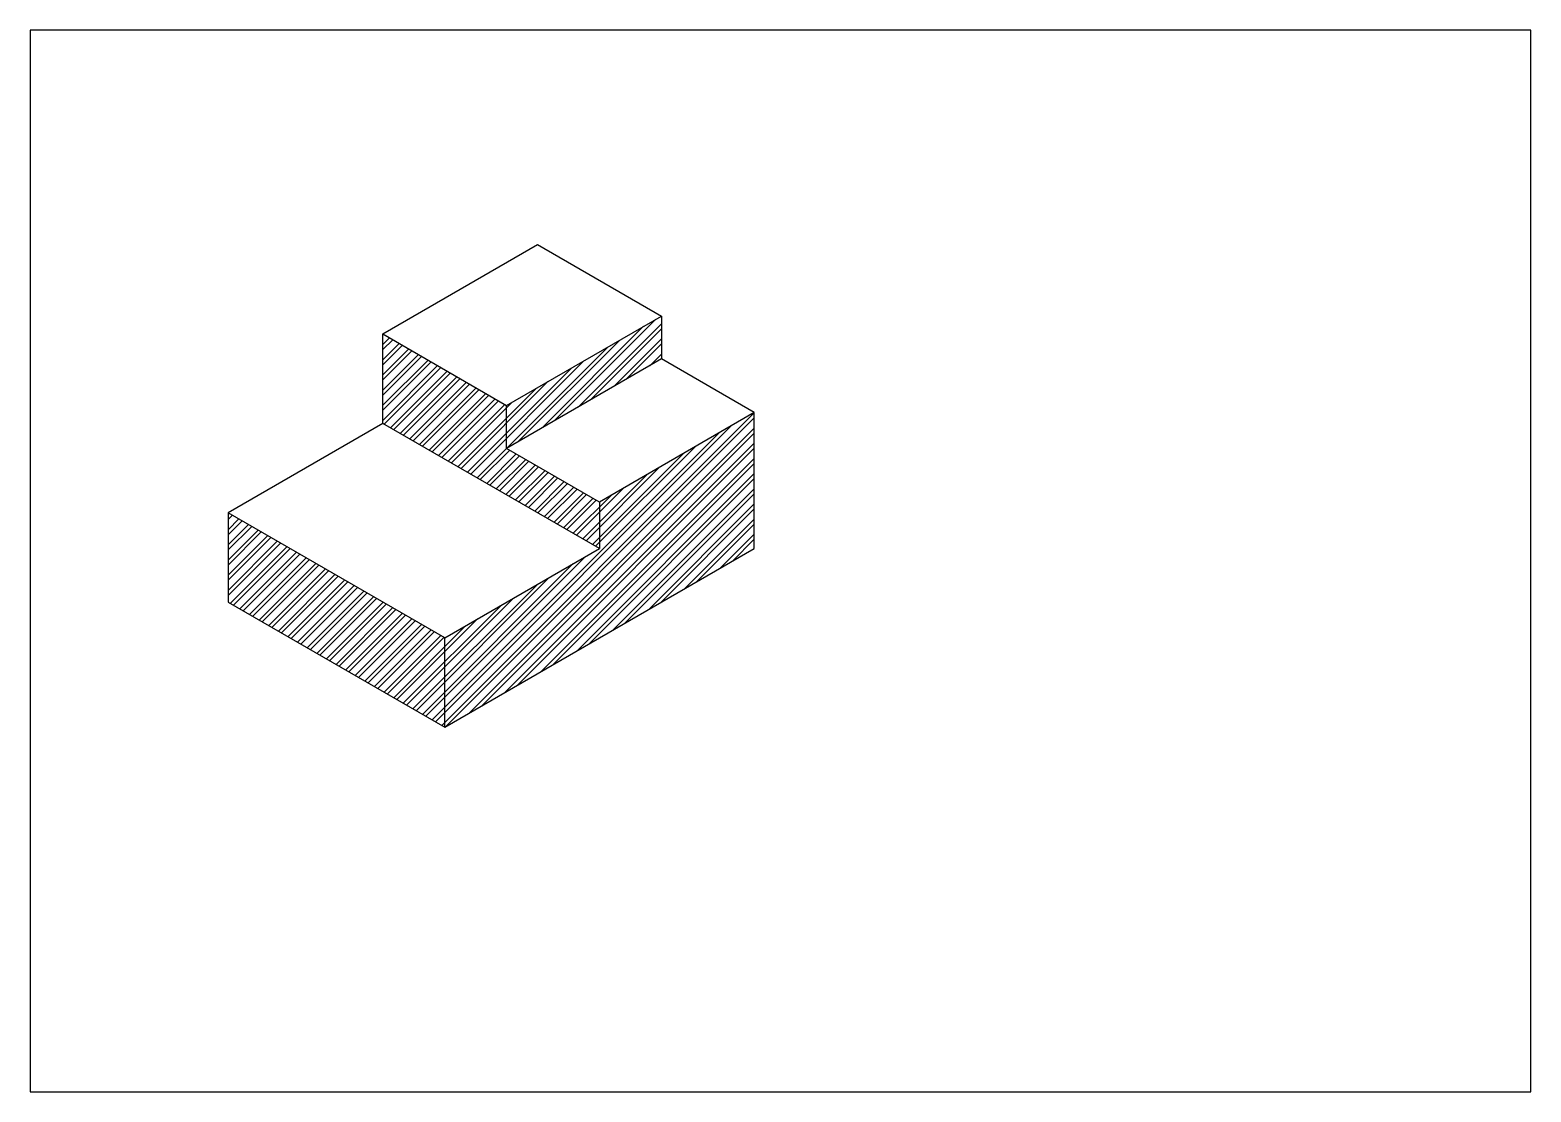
# Model space of a CAD drawing. Header units: inches. Extents: x 0 to 420, y 0 to 297.
import ezdxf

# ---------------------------------------------------------------- set-up
doc = ezdxf.new("R2010")
doc.units = ezdxf.units.IN
doc.header["$MEASUREMENT"] = 0

msp = doc.modelspace()

# ---------------------------------------------------------------- hatches: boundary and pattern name
at = {"transparency": 33554648}
h = msp.add_hatch(dxfattribs=at)
h.set_pattern_fill('ANSI32', color=256, scale=8)
h.paths.add_polyline_path([(202.65, 190), (159.35, 165), (159.35, 152), (116.05, 127), (116.05, 102), (202.65, 152)])
h.paths.add_polyline_path([(159.35, 165), (133.37, 180), (133.37, 192), (98.73, 212), (98.73, 187), (159.35, 152)])
h.paths.add_polyline_path([(176.67, 205), (176.67, 217), (133.37, 192), (133.37, 180)])
h.paths.add_polyline_path([(55.43, 162), (55.43, 137), (116.05, 102), (116.05, 127)])

# ---------------------------------------------------------------- linework, layer by layer
for p, q in [((98.73, 212), (142.03, 237)), ((142.03, 237), (176.67, 217)), ((133.37, 192), (176.67, 217)), ((176.67, 217), (176.67, 205)), ((98.73, 187), (98.73, 212)), ((98.73, 212), (133.37, 192)), ((176.67, 205), (133.37, 180)), ((202.65, 190), (176.67, 205)), ((133.37, 180), (133.37, 192)), ((202.65, 190), (159.35, 165)), ((202.65, 152), (202.65, 190)), ((98.73, 187), (55.43, 162)), ((159.35, 152), (98.73, 187)), ((159.35, 165), (133.37, 180)), ((159.35, 165), (159.35, 152)), ((116.05, 127), (55.43, 162)), ((55.43, 162), (55.43, 137)), ((116.05, 127), (159.35, 152)), ((116.05, 102), (202.65, 152)), ((55.43, 137), (116.05, 102)), ((116.05, 102), (116.05, 127))]:
    msp.add_line(p, q)
msp.add_lwpolyline([(0, 0), (420, 0), (420, 297), (0, 297)], close=True)

doc.saveas('drawing.dxf')
